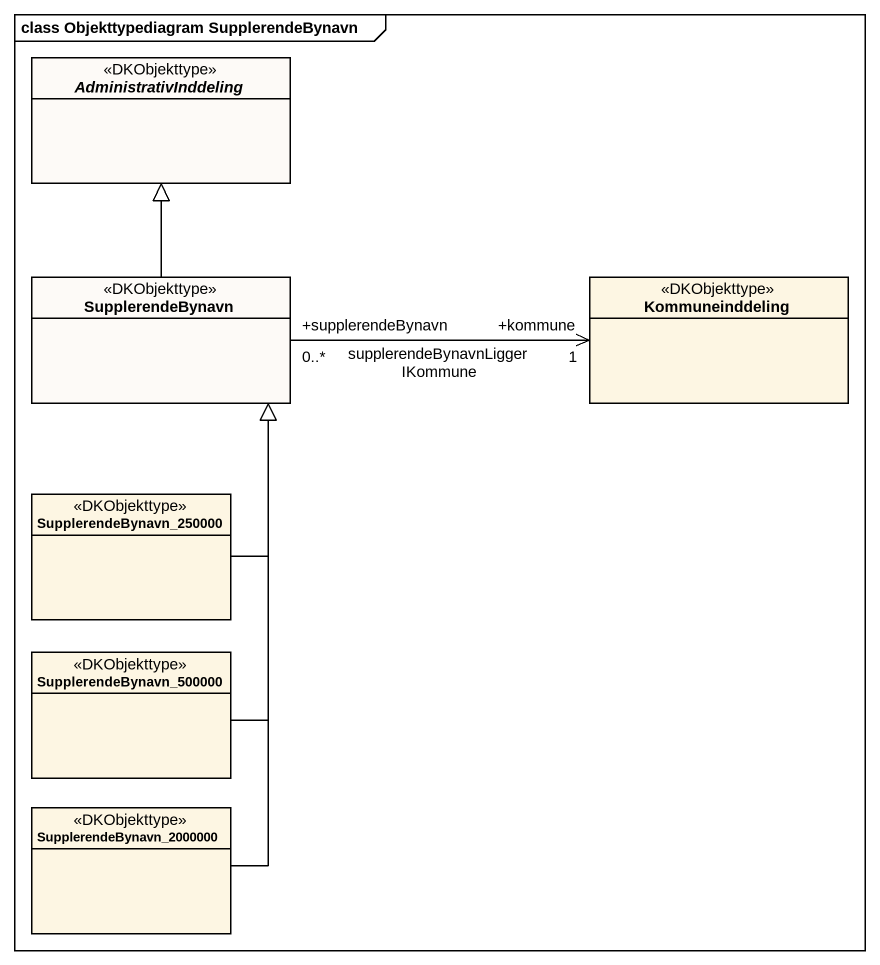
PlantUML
@startuml
mainframe class Objekttypediagram SupplerendeBynavn
hide circle
hide empty members
abstract class AdministrativInddeling <<DKObjekttype>> #FDFAF7
class SupplerendeBynavn <<DKObjekttype>> #FDFAF7
class Kommuneinddeling <<DKObjekttype>>
class SupplerendeBynavn_250000 <<DKObjekttype>>
class SupplerendeBynavn_500000 <<DKObjekttype>>
class SupplerendeBynavn_2000000 <<DKObjekttype>>
SupplerendeBynavn -up-|> AdministrativInddeling
SupplerendeBynavn "+supplerendeBynavn\n0..*" -right-> "+kommune\n1" Kommuneinddeling : supplerendeBynavnLiggerIKommune
SupplerendeBynavn_250000 -up-|> SupplerendeBynavn
SupplerendeBynavn_500000 -up-|> SupplerendeBynavn
SupplerendeBynavn_2000000 -up-|> SupplerendeBynavn
@enduml
